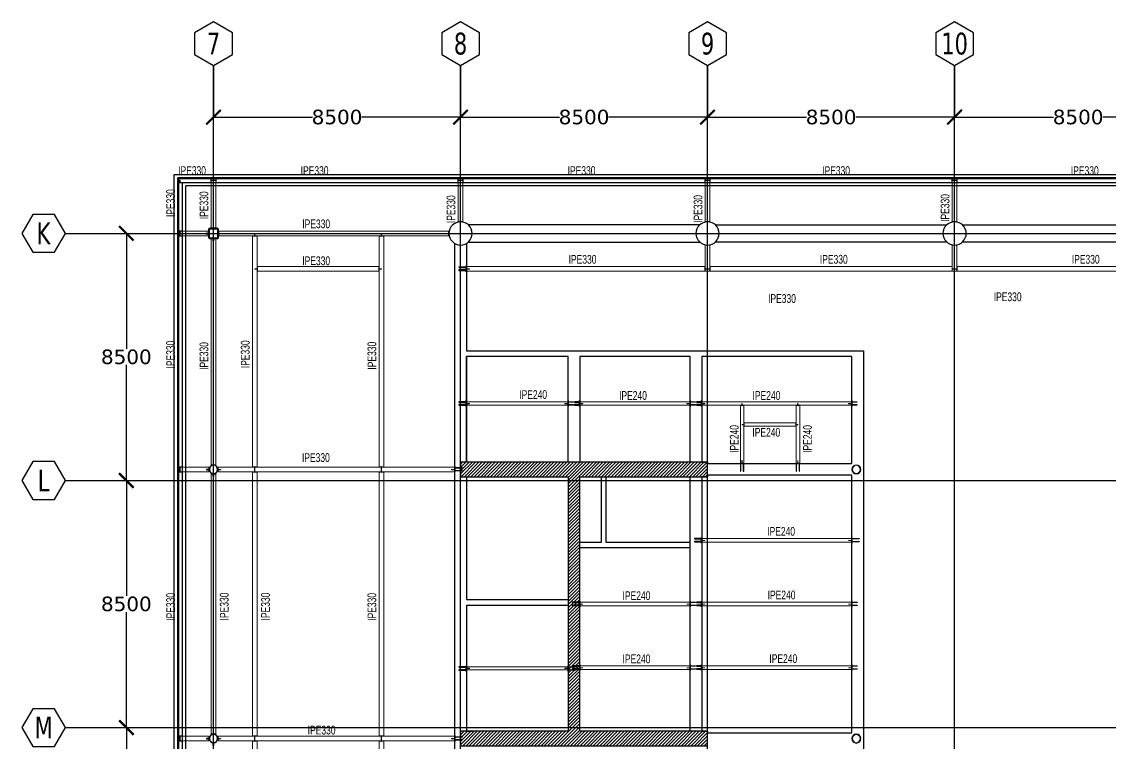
# Model space of a CAD drawing. Header units: millimetres. Extents: x -6598 to 74598, y -11659 to 33736.
# Drawn here: x -6598 to 30854, y 7961 to 32781 of the extents above; entities that cross this region are included whole.
import ezdxf
from ezdxf.enums import TextEntityAlignment as Align

# ---------------------------------------------------------------- set-up
doc = ezdxf.new("R2010")
doc.units = ezdxf.units.MM
for name, color, linetype in [('COTAS', 8, 'Continuous'), ('HCB-ACH_PANT', 253, 'Continuous'), ('HCB-EJES', 1, 'Continuous'), ('HCB-PLATINAS', 5, 'Continuous'), ('HCB-ROTULOS', 2, 'Continuous'), ('HCB_PANTALLAS', 6, 'Continuous')]:
    doc.layers.add(name, color=color, linetype=linetype)
for name, color, linetype, lineweight in [('E_B_PLACA-1', 6, 'Continuous', 25), ('E_COLUMNAS-1', 1, 'Continuous', 25), ('E_COLUMNAS-4', 1, 'Continuous', 25), ('E_TEXTO', 3, 'Continuous', 9), ('E_VIGAS-1', 5, 'Continuous', 25), ('HCB-VIGAS', 4, 'Continuous', 15), ('HCB_VIGAS', 4, 'Continuous', 25)]:
    doc.layers.add(name, color=color, linetype=linetype, lineweight=lineweight)
doc.styles.add('Arial Narrow_4', font='', dxfattribs={"width": 0.85, "height": 0.3})
doc.styles.add('ROMANT', font='romant.shx', dxfattribs={"width": 0.8})
doc.styles.add('VERDANA', font='verdana.ttf')
doc.styles.get('Arial Narrow_4').set_extended_font_data('Arial Narrow')
doc.dimstyles.new('1.125', dxfattribs={"dimscale": 0, "dimtxt": 500, "dimasz": 500, "dimexe": 4, "dimexo": 4, "dimgap": 15, "dimtad": 0, "dimdec": 0, "dimzin": 4, "dimdsep": 46, "dimtxsty": 'ROMANT', "dimblk": 'ARCHTICK', "dimcen": -10, "dimclrd": 256, "dimclrt": 3, "dimadec": 0, "dimazin": 0, "dimtfac": 1, "dimtdec": 0, "dimtix": 1, "dimtmove": 0, "dimatfit": 0, "dimldrblk": 'OBLIQUE', "dimfxl": 0.05, "dimtolj": 1, "dimtzin": 0, "dimarcsym": 0})

# ---------------------------------------------------------------- blocks, each defined once
blk = doc.blocks.new('EST_SCM_COLUMNA-METALICA-SECCION-CIRCULAR - EST_SCM_COLUMNA-TUBULAR-CIRCULAR_PTEØ_12__e_10_3mm-1270775-_98_00m_N_E_-NIVEL-25-CUBIERTA DOC')
at = {"layer": 'E_COLUMNAS-1'}
for radius, start, end in [(0.152, 0, 180), (0.152, 180, 0), (0.142, 0, 180), (0.142, 180, 0)]:
    blk.add_arc((0, 0), radius, start, end, dxfattribs=at)
blk = doc.blocks.new('EST_FLO_BORDILLO_N24 - EST_FLO_BORDILLO_N24-3382717-_98_00m_N_E_-NIVEL-25-CUBIERTA DOC')
at = {"layer": 'E_B_PLACA-1'}
for p, q in [((-75.511, 168.194), (-4.813, 168.194)), ((-75.511, 138.63), (-75.511, 168.194)), ((-4.933, 168.074), (-75.391, 168.074)), ((-75.391, 138.75), (-75.391, 168.074)), ((-4.963, 168.044), (-75.361, 168.044)), ((-75.361, 138.78), (-75.361, 168.044)), ((-75.314, 167.894), (-75.314, 167.914)), ((-75.307, 167.894), (-75.307, 167.914)), ((-75.231, 167.914), (-5.093, 167.914)), ((-75.231, 138.91), (-75.231, 167.914)), ((-5.213, 167.794), (-75.111, 167.794)), ((-75.111, 139.03), (-75.111, 167.794)), ((-74.262, 167.998), (-74.242, 167.998)), ((-74.262, 167.991), (-74.242, 167.991)), ((-74.082, 167.998), (-74.062, 167.998)), ((-74.082, 167.991), (-74.062, 167.991)), ((-65.762, 167.998), (-65.742, 167.998)), ((-65.762, 167.991), (-65.742, 167.991)), ((-57.262, 167.998), (-57.242, 167.998)), ((-57.262, 167.991), (-57.242, 167.991)), ((-57.082, 167.998), (-57.062, 167.998)), ((-57.082, 167.991), (-57.062, 167.991)), ((-48.762, 167.998), (-48.742, 167.998)), ((-48.762, 167.991), (-48.742, 167.991)), ((-48.582, 167.998), (-48.562, 167.998)), ((-48.582, 167.991), (-48.562, 167.991)), ((-75.314, 166.242), (-75.314, 166.262)), ((-75.314, 166.062), (-75.314, 166.082)), ((-75.307, 166.242), (-75.307, 166.262)), ((-75.307, 166.062), (-75.307, 166.082)), ((-75.314, 157.963), (-75.314, 158.123)), ((-75.307, 157.963), (-75.307, 158.123)), ((-75.314, 148.865), (-75.314, 148.885)), ((-75.314, 148.685), (-75.314, 148.705)), ((-75.307, 148.865), (-75.307, 148.885)), ((-75.307, 148.685), (-75.307, 148.705))]:
    blk.add_line(p, q, dxfattribs=at)
blk = doc.blocks.new('_ArchTick')
at = {"color": 0, "linetype": 'ByBlock', "const_width": 0.15}
blk.add_lwpolyline([(-0.5, -0.5), (0.5, 0.5)], dxfattribs=at)
blk = doc.blocks.new('*D280')
at = {"layer": 'COTAS', "color": 0, "lineweight": -2, "transparency": 16777216}
for p, q in [((-5094, 25500), (-2996, 25500)), ((-5094, 17000), (-2996, 17000))]:
    blk.add_line(p, q, dxfattribs=at)
at = {"layer": 'COTAS', "lineweight": -2, "transparency": 16777216}
for p, q in [((-3000, 25500), (-3000, 21526)), ((-3000, 17000), (-3000, 20974))]:
    blk.add_line(p, q, dxfattribs=at)
at = {"layer": 'Defpoints', "color": 0, "transparency": 16777216}
for p in [(-5098, 25500), (-3000, 25500), (-5098, 17000)]:
    blk.add_point(p, dxfattribs=at)
at = {"layer": 'COTAS', "lineweight": -2, "transparency": 16777216, "xscale": 500, "yscale": 500, "zscale": 500}
for p, rotation in [((-3000, 25500), 90), ((-3000, 17000), 270)]:
    blk.add_blockref('_ArchTick', p, dxfattribs=dict(at, rotation=rotation))
at = {"layer": 'COTAS', "color": 3, "transparency": 16777216, "insert": (-3000, 21250), "char_height": 500, "attachment_point": 5, "rotation": 0.01, "style": 'VERDANA'}
blk.add_mtext('\\A1;8500', dxfattribs=at)
blk = doc.blocks.new('_Oblique')
at = {"color": 0, "linetype": 'ByBlock', "lineweight": -2}
blk.add_line((-0.5, -0.5), (0.5, 0.5), dxfattribs=at)
blk = doc.blocks.new('*D281')
at = {"layer": 'COTAS', "color": 0, "lineweight": -2, "transparency": 16777216}
for p, q in [((-5094, 17000), (-2996, 17000)), ((-5094, 8500), (-2996, 8500))]:
    blk.add_line(p, q, dxfattribs=at)
at = {"layer": 'COTAS', "lineweight": -2, "transparency": 16777216}
for p, q in [((-3000, 17000), (-3000, 13026)), ((-3000, 8500), (-3000, 12474))]:
    blk.add_line(p, q, dxfattribs=at)
at = {"layer": 'Defpoints', "color": 0, "transparency": 16777216}
for p in [(-5098, 17000), (-5098, 8500), (-3000, 8500)]:
    blk.add_point(p, dxfattribs=at)
at = {"layer": 'COTAS', "lineweight": -2, "transparency": 16777216, "xscale": 500, "yscale": 500, "zscale": 500}
for p, rotation in [((-3000, 17000), 90), ((-3000, 8500), 270)]:
    blk.add_blockref('_ArchTick', p, dxfattribs=dict(at, rotation=rotation))
at = {"layer": 'COTAS', "color": 3, "transparency": 16777216, "insert": (-3000, 12750), "char_height": 500, "attachment_point": 5, "rotation": 0.01, "style": 'VERDANA'}
blk.add_mtext('\\A1;8500', dxfattribs=at)
blk = doc.blocks.new('*D282')
at = {"layer": 'COTAS', "color": 0, "lineweight": -2, "transparency": 16777216}
for p, q in [((-5094, 8500), (-2996, 8500)), ((-5094, 0), (-2996, 0))]:
    blk.add_line(p, q, dxfattribs=at)
at = {"layer": 'COTAS', "lineweight": -2, "transparency": 16777216}
for p, q in [((-3000, 8500), (-3000, 4526)), ((-3000, 0), (-3000, 3974))]:
    blk.add_line(p, q, dxfattribs=at)
at = {"layer": 'Defpoints', "color": 0, "transparency": 16777216}
for p in [(-5098, 8500), (-3000, 8500), (-5098, 0)]:
    blk.add_point(p, dxfattribs=at)
at = {"layer": 'COTAS', "lineweight": -2, "transparency": 16777216, "xscale": 500, "yscale": 500, "zscale": 500}
for p, rotation in [((-3000, 8500), 90), ((-3000, 0), 270)]:
    blk.add_blockref('_ArchTick', p, dxfattribs=dict(at, rotation=rotation))
at = {"layer": 'COTAS', "color": 3, "transparency": 16777216, "insert": (-3000, 4250), "char_height": 500, "attachment_point": 5, "rotation": 0.01, "style": 'VERDANA'}
blk.add_mtext('\\A1;8500', dxfattribs=at)
blk = doc.blocks.new('*D284')
at = {"layer": 'COTAS', "color": 0, "lineweight": -2, "transparency": 16777216}
for p, q in [((0, 31277), (0, 29496)), ((8500, 31277), (8500, 29496))]:
    blk.add_line(p, q, dxfattribs=at)
at = {"layer": 'COTAS', "lineweight": -2, "transparency": 16777216}
for p, q in [((0, 29500), (3404, 29500)), ((8500, 29500), (5096, 29500))]:
    blk.add_line(p, q, dxfattribs=at)
at = {"layer": 'Defpoints', "color": 0, "transparency": 16777216}
for p in [(0, 31281), (8500, 31281), (0, 29500)]:
    blk.add_point(p, dxfattribs=at)
at = {"layer": 'COTAS', "lineweight": -2, "transparency": 16777216, "xscale": 500, "yscale": 500, "zscale": 500, "rotation": 180}
blk.add_blockref('_ArchTick', (0, 29500), dxfattribs=at)
at = {"layer": 'COTAS', "lineweight": -2, "transparency": 16777216, "xscale": 500, "yscale": 500, "zscale": 500}
blk.add_blockref('_ArchTick', (8500, 29500), dxfattribs=at)
at = {"layer": 'COTAS', "color": 3, "transparency": 16777216, "insert": (4250, 29500), "char_height": 500, "attachment_point": 5, "style": 'VERDANA'}
blk.add_mtext('\\A1;8500', dxfattribs=at)
blk = doc.blocks.new('*D285')
at = {"layer": 'COTAS', "color": 0, "lineweight": -2, "transparency": 16777216}
for p, q in [((8500, 31277), (8500, 29496)), ((17000, 31277), (17000, 29496))]:
    blk.add_line(p, q, dxfattribs=at)
at = {"layer": 'COTAS', "lineweight": -2, "transparency": 16777216}
for p, q in [((8500, 29500), (11904, 29500)), ((17000, 29500), (13596, 29500))]:
    blk.add_line(p, q, dxfattribs=at)
at = {"layer": 'Defpoints', "color": 0, "transparency": 16777216}
for p in [(8500, 31281), (17000, 31281), (8500, 29500)]:
    blk.add_point(p, dxfattribs=at)
at = {"layer": 'COTAS', "lineweight": -2, "transparency": 16777216, "xscale": 500, "yscale": 500, "zscale": 500, "rotation": 180}
blk.add_blockref('_ArchTick', (8500, 29500), dxfattribs=at)
at = {"layer": 'COTAS', "lineweight": -2, "transparency": 16777216, "xscale": 500, "yscale": 500, "zscale": 500}
blk.add_blockref('_ArchTick', (17000, 29500), dxfattribs=at)
at = {"layer": 'COTAS', "color": 3, "transparency": 16777216, "insert": (12750, 29500), "char_height": 500, "attachment_point": 5, "style": 'VERDANA'}
blk.add_mtext('\\A1;8500', dxfattribs=at)
blk = doc.blocks.new('*D286')
at = {"layer": 'COTAS', "color": 0, "lineweight": -2, "transparency": 16777216}
for p, q in [((17000, 31277), (17000, 29496)), ((25500, 31277), (25500, 29496))]:
    blk.add_line(p, q, dxfattribs=at)
at = {"layer": 'COTAS', "lineweight": -2, "transparency": 16777216}
for p, q in [((17000, 29500), (20404, 29500)), ((25500, 29500), (22096, 29500))]:
    blk.add_line(p, q, dxfattribs=at)
at = {"layer": 'Defpoints', "color": 0, "transparency": 16777216}
for p in [(17000, 31281), (25500, 31281), (17000, 29500)]:
    blk.add_point(p, dxfattribs=at)
at = {"layer": 'COTAS', "lineweight": -2, "transparency": 16777216, "xscale": 500, "yscale": 500, "zscale": 500, "rotation": 180}
blk.add_blockref('_ArchTick', (17000, 29500), dxfattribs=at)
at = {"layer": 'COTAS', "lineweight": -2, "transparency": 16777216, "xscale": 500, "yscale": 500, "zscale": 500}
blk.add_blockref('_ArchTick', (25500, 29500), dxfattribs=at)
at = {"layer": 'COTAS', "color": 3, "transparency": 16777216, "insert": (21250, 29500), "char_height": 500, "attachment_point": 5, "style": 'VERDANA'}
blk.add_mtext('\\A1;8500', dxfattribs=at)
blk = doc.blocks.new('*D287')
at = {"layer": 'COTAS', "color": 0, "lineweight": -2, "transparency": 16777216}
for p, q in [((25500, 31277), (25500, 29496)), ((34000, 31277), (34000, 29496))]:
    blk.add_line(p, q, dxfattribs=at)
at = {"layer": 'COTAS', "lineweight": -2, "transparency": 16777216}
for p, q in [((25500, 29500), (28904, 29500)), ((34000, 29500), (30596, 29500))]:
    blk.add_line(p, q, dxfattribs=at)
at = {"layer": 'Defpoints', "color": 0, "transparency": 16777216}
for p in [(25500, 31281), (34000, 31281), (25500, 29500)]:
    blk.add_point(p, dxfattribs=at)
at = {"layer": 'COTAS', "lineweight": -2, "transparency": 16777216, "xscale": 500, "yscale": 500, "zscale": 500, "rotation": 180}
blk.add_blockref('_ArchTick', (25500, 29500), dxfattribs=at)
at = {"layer": 'COTAS', "lineweight": -2, "transparency": 16777216, "xscale": 500, "yscale": 500, "zscale": 500}
blk.add_blockref('_ArchTick', (34000, 29500), dxfattribs=at)
at = {"layer": 'COTAS', "color": 3, "transparency": 16777216, "insert": (29750, 29500), "char_height": 500, "attachment_point": 5, "style": 'VERDANA'}
blk.add_mtext('\\A1;8500', dxfattribs=at)

msp = doc.modelspace()

# ---------------------------------------------------------------- hatches: boundary and pattern name
at = {"layer": 'HCB-ACH_PANT'}
h = msp.add_hatch(dxfattribs=at)
h.set_pattern_fill('ANSI31', color=256, scale=25)
h.set_pattern_definition([(45, (-21179.4, -55448.73), (-56.1266, 56.1266), [])])
h.paths.add_polyline_path([(8500.2, 8370.2), (8500.2, 7870.2), (17000.2, 7870.2), (17000.2, 8370.2), (12600.2, 8370.2), (12600.2, 17130.2), (17000.2, 17130.2), (17000.2, 17630.2), (8500.2, 17630.2), (8500.2, 17130.2), (12200.2, 17130.2), (12200.2, 8370.2)])

# ---------------------------------------------------------------- linework, layer by layer
at = {"layer": 'E_COLUMNAS-1'}
msp.add_lwpolyline([(175, 25625, 0.0984914), (171.2, 25644.1, 0.1989124), (144.1, 25671.2, 0.0984914), (125, 25675), (-125, 25675, 0.1989124), (-160.4, 25660.4, 0.0984914), (-171.2, 25644.1, 0.0984914), (-175, 25625), (-175, 25375, 0.0984914), (-171.2, 25355.9, 0.0984914), (-160.4, 25339.6, 0.1989124), (-125, 25325), (125, 25325, 0.0984914), (144.1, 25328.8, 0.1989124), (171.2, 25355.9, 0.0984914), (175, 25375), (175, 25625)], format="xyb", dxfattribs=at)
msp.add_lwpolyline([(125, 25650), (-125, 25650, 0.1316525), (-137.5, 25646.7, 0.1316525), (-146.7, 25637.5, 0.1316525), (-150, 25625), (-150, 25375, 0.1316525), (-146.7, 25362.5, 0.1316525), (-137.5, 25353.3, 0.1316525), (-125, 25350), (125, 25350, 0.1316525), (137.5, 25353.3, 0.1316525), (146.7, 25362.5, 0.1316525), (150, 25375), (150, 25625, 0.1316525), (146.7, 25637.5, 0.1316525), (137.5, 25646.7, 0.1316525)], format="xyb", close=True, dxfattribs=at)
at = {"layer": 'E_COLUMNAS-4'}
for points in [[(8100, 25500, 1), (8900, 25500, 1)], [(16600, 25500, 1), (17400, 25500, 1)], [(25100, 25500, 1), (25900, 25500, 1)]]:
    msp.add_lwpolyline(points, format="xyb", close=True, dxfattribs=at)
at = {"layer": 'E_VIGAS-1', "color": 30, "true_color": 0xf26722}
for p, q in [((16735.4, 25800), (8764.6, 25800)), ((17264.6, 25800), (25235.4, 25800)), ((25764.6, 25800), (33735.4, 25800)), ((8300, 346.4), (8300, 25153.6)), ((8764.6, 25200), (16735.4, 25200)), ((25235.4, 25200), (17264.6, 25200)), ((33735.4, 25200), (25764.6, 25200)), ((16400.2, 8370.2), (16400.2, 17130.2)), ((16400.2, 14680.2), (12600.2, 14680.1)), ((13500.2, 14880.1), (16400.3, 14880.2))]:
    msp.add_line(p, q, dxfattribs=at)
at = {"layer": 'E_VIGAS-1'}
msp.add_line((8700, 8370.1), (8900, 8370.1), dxfattribs=at)
at = {"layer": 'E_VIGAS-1', "color": 30, "true_color": 0xf26722}
for points in [[(8700, 25153.6), (8700, 21462.8), (22361.6, 21462.8), (22361.6, 3727.9), (8700, 3727.9)], [(12200.2, 17630.2), (12200.2, 21262.8), (8700, 21262.8), (8700, 17630.1), (8700, 21262.8)], [(16400.2, 17630.2), (16400.2, 21262.8), (12600.2, 21262.8), (12600.2, 17630.2)], [(8700, 17130.2), (8700, 12900.1), (12200.2, 12900.1)], [(12600.2, 14880.1), (13350.2, 14880.1), (13350.2, 17130.2)], [(13500.2, 17130.2), (13500.2, 14880.1), (13500.2, 14880.1)], [(12200.2, 12700.1), (8700, 12700.1), (8700, 8370.1)]]:
    msp.add_lwpolyline(points, dxfattribs=at)
for points in [[(21961.6, 21262.8), (16800.2, 21262.8), (16800.2, 17630.2), (17000.2, 17630.2), (17000.2, 17580.1), (21961.6, 17580.1)], [(17000.2, 8320.1), (21961.6, 8320.1), (21961.6, 17180.1), (17000.2, 17180.1), (17000.2, 17130.2), (16800.2, 17130.2), (16800.2, 8370.2), (17000.2, 8370.2)]]:
    msp.add_lwpolyline(points, close=True, dxfattribs=at)
at = {"layer": 'HCB-EJES'}
for p, q in [((0.1, -5780.2), (0.1, 31280.5)), ((8500.1, -5780.2), (8500.1, 31280.5)), ((17000.1, -5780.2), (17000.1, 31280.5)), ((25500.1, -5780.2), (25500.1, 31280.5)), ((-5098.2, 25500), (73098.4, 25500)), ((-5098.2, 17000), (73098.4, 17000)), ((-5098.2, 8500), (73098.4, 8500))]:
    msp.add_line(p, q, dxfattribs=at)
at = {"layer": 'HCB-PLATINAS', "color": 4}
for points in [[(8694, 24180), (8694, 24380), (8700, 24380), (8700, 24180)], [(8694, 19545.9), (8694, 19745.9), (8700, 19745.9), (8700, 19545.9)], [(12206.2, 19545.9), (12206.2, 19745.9), (12200.2, 19745.9), (12200.2, 19545.9)], [(12594.2, 19545.9), (12594.2, 19745.9), (12600.2, 19745.9), (12600.2, 19545.9)], [(16406.2, 19545.9), (16406.2, 19745.9), (16400.2, 19745.9), (16400.2, 19545.9)], [(16794.2, 19545.9), (16794.2, 19745.9), (16800.2, 19745.9), (16800.2, 19545.9)], [(21964.9, 19545.9), (21964.9, 19745.9), (21958.9, 19745.9), (21958.9, 19545.9)], [(8306, 17280.1), (8306, 17480.1), (8300, 17480.1), (8300, 17280.1)], [(18290.2, 17574.1), (18090.2, 17574.1), (18090.2, 17580.1), (18290.2, 17580.1)], [(20210.2, 17574.1), (20010.2, 17574.1), (20010.2, 17580.1), (20210.2, 17580.1)], [(16794.2, 14840.7), (16794.2, 15040.7), (16800.2, 15040.7), (16800.2, 14840.7)], [(21967.6, 14840.7), (21967.6, 15040.7), (21961.6, 15040.7), (21961.6, 14840.7)], [(12594.2, 12651.3), (12594.2, 12851.3), (12600.2, 12851.3), (12600.2, 12651.3)], [(16406.2, 12651.3), (16406.2, 12851.3), (16400.2, 12851.3), (16400.2, 12651.3)], [(16794.2, 12651.3), (16794.2, 12851.3), (16800.2, 12851.3), (16800.2, 12651.3)], [(21967.6, 12651.3), (21967.6, 12851.3), (21961.6, 12851.3), (21961.6, 12651.3)], [(8694, 10428.2), (8694, 10628.2), (8700, 10628.2), (8700, 10428.2)], [(12206.2, 10428.2), (12206.2, 10628.2), (12200.2, 10628.2), (12200.2, 10428.2)], [(12594.2, 10461.9), (12594.2, 10661.9), (12600.2, 10661.9), (12600.2, 10461.9)], [(16406.2, 10461.9), (16406.2, 10661.9), (16400.2, 10661.9), (16400.2, 10461.9)], [(16794.2, 10461.9), (16794.2, 10661.9), (16800.2, 10661.9), (16800.2, 10461.9)], [(21967.6, 10461.9), (21967.6, 10661.9), (21961.6, 10661.9), (21961.6, 10461.9)], [(8306, 8022.5), (8306, 8222.5), (8300, 8222.5), (8300, 8022.5)]]:
    msp.add_lwpolyline(points, close=True, dxfattribs=at)
at = {"layer": 'HCB-PLATINAS', "color": 5}
for points in [[(8692.5, 24330.4), (8694, 24334.1), (8692.5, 24337.7), (8691.7, 24339.7), (8686, 24342.1), (8648.5, 24342.1), (8444, 24342.1), (8444, 24326.1), (8648.5, 24326.1), (8686, 24326.1), (8691.7, 24328.4)], [(8692.5, 24230.4), (8694, 24234.1), (8692.5, 24237.7), (8691.7, 24239.7), (8686, 24242.1), (8648.5, 24242.1), (8444, 24242.1), (8444, 24226.1), (8648.5, 24226.1), (8686, 24226.1), (8691.7, 24228.4)], [(8692.5, 19696.4), (8694, 19700), (8692.5, 19703.6), (8691.7, 19705.6), (8686, 19708), (8648.5, 19708), (8444, 19708), (8444, 19692), (8648.5, 19692), (8686, 19692), (8691.7, 19694.3)], [(8692.5, 19596.4), (8694, 19600), (8692.5, 19603.6), (8691.7, 19605.6), (8686, 19608), (8648.5, 19608), (8444, 19608), (8444, 19592), (8648.5, 19592), (8686, 19592), (8691.7, 19594.3)], [(12207.7, 19696.4), (12206.2, 19700), (12207.7, 19703.6), (12208.5, 19705.6), (12214.2, 19708), (12251.7, 19708), (12381.2, 19708), (12381.2, 19692), (12251.7, 19692), (12214.2, 19692), (12208.5, 19694.3)], [(12207.7, 19596.4), (12206.2, 19600), (12207.7, 19603.6), (12208.5, 19605.6), (12214.2, 19608), (12251.7, 19608), (12381.2, 19608), (12381.2, 19592), (12251.7, 19592), (12214.2, 19592), (12208.5, 19594.3)], [(12592.7, 19696.4), (12594.2, 19700), (12592.7, 19703.6), (12591.8, 19705.6), (12586.2, 19708), (12548.7, 19708), (12419.2, 19708), (12419.2, 19692), (12548.7, 19692), (12586.2, 19692), (12591.8, 19694.3)], [(12592.7, 19596.4), (12594.2, 19600), (12592.7, 19603.6), (12591.8, 19605.6), (12586.2, 19608), (12548.7, 19608), (12419.2, 19608), (12419.2, 19592), (12548.7, 19592), (12586.2, 19592), (12591.8, 19594.3)], [(16407.7, 19696.4), (16406.2, 19700), (16407.7, 19703.6), (16408.6, 19705.6), (16414.2, 19708), (16451.7, 19708), (16581.2, 19708), (16581.2, 19692), (16451.7, 19692), (16414.2, 19692), (16408.6, 19694.3)], [(16407.7, 19596.4), (16406.2, 19600), (16407.7, 19603.6), (16408.6, 19605.6), (16414.2, 19608), (16451.7, 19608), (16581.2, 19608), (16581.2, 19592), (16451.7, 19592), (16414.2, 19592), (16408.6, 19594.3)], [(16792.7, 19696.4), (16794.2, 19700), (16792.7, 19703.6), (16791.9, 19705.6), (16786.2, 19708), (16748.7, 19708), (16619.2, 19708), (16619.2, 19692), (16748.7, 19692), (16786.2, 19692), (16791.9, 19694.3)], [(16792.7, 19596.4), (16794.2, 19600), (16792.7, 19603.6), (16791.9, 19605.6), (16786.2, 19608), (16748.7, 19608), (16619.2, 19608), (16619.2, 19592), (16748.7, 19592), (16786.2, 19592), (16791.9, 19594.3)], [(21966.4, 19696.4), (21964.9, 19700), (21966.4, 19703.6), (21967.3, 19705.6), (21972.9, 19708), (22010.4, 19708), (22139.9, 19708), (22139.9, 19692), (22010.4, 19692), (21972.9, 19692), (21967.3, 19694.3)], [(21966.4, 19596.4), (21964.9, 19600), (21966.4, 19603.6), (21967.3, 19605.6), (21972.9, 19608), (22010.4, 19608), (22139.9, 19608), (22139.9, 19592), (22010.4, 19592), (21972.9, 19592), (21967.3, 19594.3)], [(8307.5, 17430.6), (8306, 17434.2), (8307.5, 17437.8), (8308.3, 17439.8), (8314, 17442.2), (8351.5, 17442.2), (8556, 17442.2), (8556, 17426.2), (8351.5, 17426.2), (8314, 17426.2), (8308.3, 17428.5)], [(8307.5, 17330.6), (8306, 17334.2), (8307.5, 17337.8), (8308.3, 17339.8), (8314, 17342.2), (8351.5, 17342.2), (8556, 17342.2), (8556, 17326.2), (8351.5, 17326.2), (8314, 17326.2), (8308.3, 17328.5)], [(18139.7, 17572.6), (18136.1, 17574.1), (18132.4, 17572.6), (18130.4, 17571.8), (18128.1, 17566.1), (18128.1, 17528.6), (18128.1, 17324.1), (18144.1, 17324.1), (18144.1, 17528.6), (18144.1, 17566.1), (18141.7, 17571.8)], [(18239.7, 17572.6), (18236.1, 17574.1), (18232.4, 17572.6), (18230.4, 17571.8), (18228.1, 17566.1), (18228.1, 17528.6), (18228.1, 17324.1), (18244.1, 17324.1), (18244.1, 17528.6), (18244.1, 17566.1), (18241.7, 17571.8)], [(20059.7, 17572.6), (20056.1, 17574.1), (20052.5, 17572.6), (20050.4, 17571.8), (20048.1, 17566.1), (20048.1, 17528.6), (20048.1, 17324.1), (20064.1, 17324.1), (20064.1, 17528.6), (20064.1, 17566.1), (20061.8, 17571.8)], [(20159.7, 17572.6), (20156.1, 17574.1), (20152.5, 17572.6), (20150.4, 17571.8), (20148.1, 17566.1), (20148.1, 17528.6), (20148.1, 17324.1), (20164.1, 17324.1), (20164.1, 17528.6), (20164.1, 17566.1), (20161.8, 17571.8)], [(16792.7, 14991.2), (16794.2, 14994.8), (16792.7, 14998.4), (16791.9, 15000.5), (16786.2, 15002.8), (16748.7, 15002.8), (16544.2, 15002.8), (16544.2, 14986.8), (16748.7, 14986.8), (16786.2, 14986.8), (16791.9, 14989.2)], [(21969.1, 14991.2), (21967.6, 14994.8), (21969.1, 14998.4), (21970, 15000.5), (21975.6, 15002.8), (22013.1, 15002.8), (22217.6, 15002.8), (22217.6, 14986.8), (22013.1, 14986.8), (21975.6, 14986.8), (21970, 14989.2)], [(16792.7, 14891.2), (16794.2, 14894.8), (16792.7, 14898.4), (16791.9, 14900.5), (16786.2, 14902.8), (16748.7, 14902.8), (16544.2, 14902.8), (16544.2, 14886.8), (16748.7, 14886.8), (16786.2, 14886.8), (16791.9, 14889.2)], [(21969.1, 14891.2), (21967.6, 14894.8), (21969.1, 14898.4), (21970, 14900.5), (21975.6, 14902.8), (22013.1, 14902.8), (22217.6, 14902.8), (22217.6, 14886.8), (22013.1, 14886.8), (21975.6, 14886.8), (21970, 14889.2)], [(12592.7, 12801.8), (12594.2, 12805.4), (12592.7, 12809), (12591.8, 12811.1), (12586.2, 12813.4), (12548.7, 12813.4), (12344.2, 12813.4), (12344.2, 12797.4), (12548.7, 12797.4), (12586.2, 12797.4), (12591.8, 12799.8)], [(16407.7, 12801.8), (16406.2, 12805.4), (16407.7, 12809), (16408.6, 12811.1), (16414.2, 12813.4), (16451.7, 12813.4), (16581.2, 12813.4), (16581.2, 12797.4), (16451.7, 12797.4), (16414.2, 12797.4), (16408.6, 12799.8)], [(16792.7, 12801.8), (16794.2, 12805.4), (16792.7, 12809), (16791.9, 12811.1), (16786.2, 12813.4), (16748.7, 12813.4), (16619.2, 12813.4), (16619.2, 12797.4), (16748.7, 12797.4), (16786.2, 12797.4), (16791.9, 12799.8)], [(21969.1, 12801.8), (21967.6, 12805.4), (21969.1, 12809), (21970, 12811.1), (21975.6, 12813.4), (22013.1, 12813.4), (22142.6, 12813.4), (22142.6, 12797.4), (22013.1, 12797.4), (21975.6, 12797.4), (21970, 12799.8)], [(12592.7, 12701.8), (12594.2, 12705.4), (12592.7, 12709), (12591.8, 12711.1), (12586.2, 12713.4), (12548.7, 12713.4), (12344.2, 12713.4), (12344.2, 12697.4), (12548.7, 12697.4), (12586.2, 12697.4), (12591.8, 12699.8)], [(16407.7, 12701.8), (16406.2, 12705.4), (16407.7, 12709), (16408.6, 12711.1), (16414.2, 12713.4), (16451.7, 12713.4), (16581.2, 12713.4), (16581.2, 12697.4), (16451.7, 12697.4), (16414.2, 12697.4), (16408.6, 12699.8)], [(16792.7, 12701.8), (16794.2, 12705.4), (16792.7, 12709), (16791.9, 12711.1), (16786.2, 12713.4), (16748.7, 12713.4), (16619.2, 12713.4), (16619.2, 12697.4), (16748.7, 12697.4), (16786.2, 12697.4), (16791.9, 12699.8)], [(21969.1, 12701.8), (21967.6, 12705.4), (21969.1, 12709), (21970, 12711.1), (21975.6, 12713.4), (22013.1, 12713.4), (22142.6, 12713.4), (22142.6, 12697.4), (22013.1, 12697.4), (21975.6, 12697.4), (21970, 12699.8)], [(8692.5, 10578.7), (8694, 10582.3), (8692.5, 10586), (8691.7, 10588), (8686, 10590.3), (8648.5, 10590.3), (8444, 10590.3), (8444, 10574.3), (8648.5, 10574.3), (8686, 10574.3), (8691.7, 10576.7)], [(8692.5, 10478.7), (8694, 10482.3), (8692.5, 10486), (8691.7, 10488), (8686, 10490.3), (8648.5, 10490.3), (8444, 10490.3), (8444, 10474.3), (8648.5, 10474.3), (8686, 10474.3), (8691.7, 10476.7)], [(12207.7, 10578.7), (12206.2, 10582.3), (12207.7, 10586), (12208.5, 10588), (12214.2, 10590.3), (12251.7, 10590.3), (12456.2, 10590.3), (12456.2, 10574.3), (12251.7, 10574.3), (12214.2, 10574.3), (12208.5, 10576.7)], [(12207.7, 10478.7), (12206.2, 10482.3), (12207.7, 10486), (12208.5, 10488), (12214.2, 10490.3), (12251.7, 10490.3), (12456.2, 10490.3), (12456.2, 10474.3), (12251.7, 10474.3), (12214.2, 10474.3), (12208.5, 10476.7)], [(12592.7, 10612.4), (12594.2, 10616), (12592.7, 10619.6), (12591.8, 10621.7), (12586.2, 10624), (12548.7, 10624), (12344.2, 10624), (12344.2, 10608), (12548.7, 10608), (12586.2, 10608), (12591.8, 10610.4)], [(12592.7, 10512.4), (12594.2, 10516), (12592.7, 10519.6), (12591.8, 10521.7), (12586.2, 10524), (12548.7, 10524), (12344.2, 10524), (12344.2, 10508), (12548.7, 10508), (12586.2, 10508), (12591.8, 10510.4)], [(16407.7, 10612.4), (16406.2, 10616), (16407.7, 10619.6), (16408.6, 10621.7), (16414.2, 10624), (16451.7, 10624), (16581.2, 10624), (16581.2, 10608), (16451.7, 10608), (16414.2, 10608), (16408.6, 10610.4)], [(16407.7, 10512.4), (16406.2, 10516), (16407.7, 10519.6), (16408.6, 10521.7), (16414.2, 10524), (16451.7, 10524), (16581.2, 10524), (16581.2, 10508), (16451.7, 10508), (16414.2, 10508), (16408.6, 10510.4)], [(16792.7, 10612.4), (16794.2, 10616), (16792.7, 10619.6), (16791.9, 10621.7), (16786.2, 10624), (16748.7, 10624), (16619.2, 10624), (16619.2, 10608), (16748.7, 10608), (16786.2, 10608), (16791.9, 10610.4)], [(16792.7, 10512.4), (16794.2, 10516), (16792.7, 10519.6), (16791.9, 10521.7), (16786.2, 10524), (16748.7, 10524), (16619.2, 10524), (16619.2, 10508), (16748.7, 10508), (16786.2, 10508), (16791.9, 10510.4)], [(21969.1, 10612.4), (21967.6, 10616), (21969.1, 10619.6), (21970, 10621.7), (21975.6, 10624), (22013.1, 10624), (22142.6, 10624), (22142.6, 10608), (22013.1, 10608), (21975.6, 10608), (21970, 10610.4)], [(21969.1, 10512.4), (21967.6, 10516), (21969.1, 10519.6), (21970, 10521.7), (21975.6, 10524), (22013.1, 10524), (22142.6, 10524), (22142.6, 10508), (22013.1, 10508), (21975.6, 10508), (21970, 10510.4)], [(8307.5, 8172.9), (8306, 8176.6), (8307.5, 8180.2), (8308.3, 8182.2), (8314, 8184.6), (8351.5, 8184.6), (8556, 8184.6), (8556, 8168.6), (8351.5, 8168.6), (8314, 8168.6), (8308.3, 8170.9)], [(8307.5, 8072.9), (8306, 8076.6), (8307.5, 8080.2), (8308.3, 8082.2), (8314, 8084.6), (8351.5, 8084.6), (8556, 8084.6), (8556, 8068.6), (8351.5, 8068.6), (8314, 8068.6), (8308.3, 8070.9)]]:
    msp.add_lwpolyline(points, close=True, dxfattribs=at)
at = {"layer": 'HCB-ROTULOS'}
for points in [[(-649.4, 31655.5), (0.1, 31280.5), (649.6, 31655.5), (649.6, 32405.5), (0.1, 32780.5), (-649.4, 32405.5)], [(7850.6, 31655.5), (8500.1, 31280.5), (9149.6, 31655.5), (9149.6, 32405.5), (8500.1, 32780.5), (7850.6, 32405.5)], [(16350.6, 31655.5), (17000.1, 31280.5), (17649.6, 31655.5), (17649.6, 32405.5), (17000.1, 32780.5), (16350.6, 32405.5)], [(24850.6, 31655.5), (25500.1, 31280.5), (26149.6, 31655.5), (26149.6, 32405.5), (25500.1, 32780.5), (24850.6, 32405.5)], [(-6223.2, 24850.5), (-5473.2, 24850.5), (-5098.2, 25500), (-5473.2, 26149.5), (-6223.2, 26149.5), (-6598.2, 25500)], [(-6223.2, 16350.5), (-5473.2, 16350.5), (-5098.2, 17000), (-5473.2, 17649.5), (-6223.2, 17649.5), (-6598.2, 17000)], [(-6223.2, 7850.5), (-5473.2, 7850.5), (-5098.2, 8500), (-5473.2, 9149.5), (-6223.2, 9149.5), (-6598.2, 8500)]]:
    msp.add_lwpolyline(points, close=True, dxfattribs=at)
at = {"layer": 'HCB-VIGAS'}
for points in [[(-1228.4, 27412), (-1228.4, 27252), (-90, 27252), (-90, 27412), (-1228.4, 27412)], [(-1228.4, 25420), (-1228.4, 25580), (-184.8, 25580), (-184.8, 25420), (-1228.4, 25420)], [(-1228.7, 17300.1), (-1228.7, 17460.1), (-162.4, 17460.1), (-162.4, 17300.1), (-1228.7, 17300.1)], [(-1228.7, 8042.5), (-1228.7, 8202.5), (-162.4, 8202.5), (-162.4, 8042.5), (-1228.7, 8042.5)]]:
    msp.add_lwpolyline(points, dxfattribs=at)
for points in [[(-80, 25685), (80, 25685), (80, 27411.9), (-80, 27411.9)], [(90, 27252), (90, 27411.9), (8410, 27411.9), (8410, 27252)], [(8420, 27412), (8580, 27412), (8580, 25910), (8420, 25910)], [(8590, 27252), (8590, 27411.9), (16910, 27411.9), (16910, 27252)], [(16920, 27412), (17080, 27412), (17080, 25910), (16920, 25910)], [(17089.9, 27252), (17089.9, 27411.9), (25409.9, 27411.9), (25409.9, 27252)], [(25419.9, 27412), (25579.9, 27412), (25579.9, 25910.1), (25419.9, 25910.1)], [(25589.9, 27252), (25589.9, 27411.9), (33909.9, 27411.9), (33909.9, 27252)], [(-1228.4, 25590), (-1068.4, 25590), (-1068.4, 27242), (-1228.4, 27242)], [(-1151.5, 27328.2), (-1161.5, 27328.2), (-1161.5, 27252), (-1151.5, 27252)], [(-1151.5, 27242), (-1145.3, 27242), (-1145.3, 27317.7), (-1151.5, 27317.7)], [(-90, 27335), (-90, 27328.8), (-13.8, 27328.8), (-13.8, 27335)], [(-3.8, 27318.8), (-3.8, 27328.8), (-80, 27328.8), (-80, 27318.8)], [(3.8, 27318.8), (3.8, 27328.8), (80, 27328.8), (80, 27318.8)], [(90, 27335), (90, 27328.8), (13.8, 27328.8), (13.8, 27335)], [(8410, 27335), (8410, 27328.8), (8486.2, 27328.8), (8486.2, 27335)], [(8496.2, 27318.8), (8496.2, 27328.8), (8420, 27328.8), (8420, 27318.8)], [(8503.7, 27318.8), (8503.7, 27328.8), (8580, 27328.8), (8580, 27318.8)], [(8590, 27335), (8590, 27328.8), (8513.7, 27328.8), (8513.7, 27335)], [(16909.9, 27335), (16909.9, 27328.8), (16986.2, 27328.8), (16986.2, 27335)], [(16996.1, 27318.8), (16996.1, 27328.8), (16919.9, 27328.8), (16919.9, 27318.8)], [(17003.6, 27318.8), (17003.6, 27328.8), (17079.9, 27328.8), (17079.9, 27318.8)], [(17089.9, 27335), (17089.9, 27328.8), (17013.7, 27328.8), (17013.7, 27335)], [(25409.9, 27335), (25409.9, 27328.8), (25486.2, 27328.8), (25486.2, 27335)], [(25496.1, 27318.8), (25496.1, 27328.8), (25419.9, 27328.8), (25419.9, 27318.8)], [(25503.6, 27318.8), (25503.6, 27328.8), (25579.9, 27328.8), (25579.9, 27318.8)], [(25589.9, 27335), (25589.9, 27328.8), (25513.7, 27328.8), (25513.7, 27335)], [(-1151.5, 25503.7), (-1161.5, 25503.7), (-1161.5, 25580), (-1151.5, 25580)], [(-1151.5, 25496.2), (-1161.5, 25496.2), (-1161.5, 25420), (-1151.5, 25420)], [(-1151.5, 25590), (-1145.3, 25590), (-1145.3, 25514.3), (-1151.5, 25514.3)], [(-1151.5, 25410), (-1145.3, 25410), (-1145.3, 25485.7), (-1151.5, 25485.7)], [(185, 25420), (8090, 25420), (8090, 25580), (185, 25580)], [(1416.9, 25496.2), (1406.9, 25496.2), (1406.9, 25420), (1416.9, 25420)], [(1416.9, 25410), (1423.1, 25410), (1423.1, 25485.7), (1416.9, 25485.7)], [(5774.9, 25496.2), (5764.9, 25496.2), (5764.9, 25420), (5774.9, 25420)], [(5774.9, 25410), (5781.1, 25410), (5781.1, 25485.7), (5774.9, 25485.7)], [(-1068.4, 17470.1), (-1228.4, 17470.1), (-1228.4, 25410), (-1068.4, 25410)], [(79.9, 17542.6), (-80.1, 17542.6), (-80, 25315), (80, 25315)], [(1500, 17470.1), (1340, 17470.1), (1340, 25410), (1500, 25410)], [(5858, 17470.1), (5698, 17470.1), (5698, 25410), (5858, 25410)], [(16920, 25090), (17080, 25090), (17080.2, 24200), (16920.2, 24200)], [(25419.9, 25090), (25579.9, 25090), (25580, 24200), (25420, 24200)], [(1509.9, 24199.8), (1509.9, 24359.8), (5688, 24359.8), (5688, 24199.8)], [(8710, 24359.9), (8710, 24200), (16910, 24200), (16910, 24359.9)], [(17090, 24359.9), (17090, 24200), (25410, 24200), (25410, 24359.9)], [(25590, 24359.9), (25590, 24200), (33910, 24200), (33910, 24359.9)], [(1423.7, 24266.7), (1423.7, 24276.7), (1499.9, 24276.7), (1499.9, 24266.7)], [(1509.9, 24282.9), (1509.9, 24276.7), (1433.7, 24276.7), (1433.7, 24282.9)], [(5688, 24282.9), (5688, 24276.7), (5764.2, 24276.7), (5764.2, 24282.9)], [(5774.2, 24266.7), (5774.2, 24276.7), (5698, 24276.7), (5698, 24266.7)], [(8700, 24276.2), (8700, 24270.2), (8810, 24270.2), (8810, 24276.2)], [(16909.9, 24283.1), (16909.9, 24276.9), (16986.2, 24276.9), (16986.2, 24283.1)], [(16996.1, 24266.9), (16996.1, 24276.9), (16919.9, 24276.9), (16919.9, 24266.9)], [(17003.6, 24266.9), (17003.6, 24276.9), (17080, 24276.9), (17080, 24266.9)], [(17090, 24283.1), (17090, 24276.9), (17013.7, 24276.9), (17013.7, 24283.1)], [(25409.9, 24283.1), (25409.9, 24276.9), (25486.2, 24276.9), (25486.2, 24283.1)], [(25496.1, 24266.9), (25496.1, 24276.9), (25419.9, 24276.9), (25419.9, 24266.9)], [(25503.6, 24266.9), (25503.6, 24276.9), (25580, 24276.9), (25580, 24266.9)], [(25590, 24283.1), (25590, 24276.9), (25513.7, 24276.9), (25513.7, 24283.1)], [(8700, 19642.8), (8700, 19636.8), (8810, 19636.8), (8810, 19642.8)], [(12190.2, 19585.9), (8710, 19585.9), (8710, 19705.9), (12190.2, 19705.9)], [(12200.2, 19642.8), (12200.2, 19636.8), (12090.2, 19636.8), (12090.2, 19642.8)], [(12600.2, 19642.8), (12600.2, 19636.8), (12710.2, 19636.8), (12710.2, 19642.8)], [(16390.2, 19585.9), (12610.2, 19585.9), (12610.2, 19705.9), (16390.2, 19705.9)], [(16400.2, 19642.8), (16400.2, 19636.8), (16290.2, 19636.8), (16290.2, 19642.8)], [(16800.2, 19642.8), (16800.2, 19636.8), (16910.2, 19636.8), (16910.2, 19642.8)], [(21951.6, 19585.9), (16810.2, 19585.9), (16810.2, 19705.9), (21951.6, 19705.9)], [(18130.2, 19575.9), (18250.2, 19575.9), (18250.2, 17590.1), (18130.2, 17590.1)], [(18187.1, 19642.8), (18177.1, 19642.8), (18177.1, 19585.9), (18187.1, 19585.9)], [(18187.1, 19575.9), (18193.3, 19575.9), (18193.3, 19632.2), (18187.1, 19632.2)], [(20050.3, 19575.9), (20170.3, 19575.9), (20170.2, 17590.1), (20050.2, 17590.1)], [(20107.2, 19642.8), (20097.2, 19642.8), (20097.2, 19585.9), (20107.2, 19585.9)], [(20107.2, 19575.9), (20113.4, 19575.9), (20113.4, 19632.2), (20107.2, 19632.2)], [(21958.9, 19642.8), (21958.9, 19636.8), (21848.9, 19636.8), (21848.9, 19642.8)], [(18193.4, 18912.7), (18193.4, 18922.7), (18250.1, 18922.7), (18250.1, 18912.7)], [(18260.2, 18928.9), (18260.2, 18922.7), (18203.4, 18922.7), (18203.4, 18928.9)], [(20040.2, 18985.8), (20040.2, 18865.8), (18260.2, 18865.8), (18260.2, 18985.8)], [(20040.2, 18928.9), (20040.2, 18922.7), (20096.9, 18922.7), (20096.9, 18928.9)], [(20106.9, 18912.7), (20106.9, 18922.7), (20050.2, 18922.7), (20050.2, 18912.7)], [(18180.9, 17580.1), (18186.9, 17580.1), (18186.9, 17690.1), (18180.9, 17690.1)], [(20100.9, 17580.1), (20106.9, 17580.1), (20106.9, 17690.1), (20100.9, 17690.1)], [(-1068.4, 8212.5), (-1228.4, 8212.5), (-1228.4, 17290.1), (-1068.4, 17290.1)], [(-1151.5, 17383.9), (-1161.5, 17383.9), (-1161.5, 17460.1), (-1151.5, 17460.1)], [(-1151.5, 17376.4), (-1161.5, 17376.4), (-1161.5, 17300.1), (-1151.5, 17300.1)], [(-1151.5, 17470.1), (-1145.3, 17470.1), (-1145.3, 17394.4), (-1151.5, 17394.4)], [(-1151.5, 17290.1), (-1145.3, 17290.1), (-1145.3, 17365.8), (-1151.5, 17365.8)], [(162.4, 17300.1), (162.4, 17460.1), (8290, 17460.1), (8290, 17300.1)], [(1500, 8212.5), (1340, 8212.5), (1340.1, 17290.1), (1500.1, 17290.1)], [(1417, 17383.9), (1407, 17383.9), (1407, 17460.1), (1417, 17460.1)], [(1417, 17376.4), (1407, 17376.4), (1407, 17300.1), (1417, 17300.1)], [(1417, 17470.1), (1423.2, 17470.1), (1423.2, 17394.4), (1417, 17394.4)], [(1417, 17290.1), (1423.2, 17290.1), (1423.2, 17365.8), (1417, 17365.8)], [(5858, 8212.5), (5698, 8212.5), (5698.1, 17290.1), (5858.1, 17290.1)], [(5775, 17383.9), (5765, 17383.9), (5765, 17460.1), (5775, 17460.1)], [(5775, 17376.4), (5765, 17376.4), (5765, 17300.1), (5775, 17300.1)], [(5775, 17470.1), (5781.2, 17470.1), (5781.2, 17394.4), (5775, 17394.4)], [(5775, 17290.1), (5781.2, 17290.1), (5781.2, 17365.8), (5775, 17365.8)], [(8300, 17376.3), (8300, 17370.3), (8190, 17370.3), (8190, 17376.3)], [(79.8, 8285), (-80.2, 8285), (-80, 17217.8), (80, 17217.8)], [(21951.6, 14880.7), (16810.2, 14880.7), (16810.2, 15000.7), (21951.6, 15000.7)], [(16800.2, 14937.6), (16800.2, 14931.6), (16910.2, 14931.6), (16910.2, 14937.6)], [(21961.6, 14937.6), (21961.6, 14931.6), (21851.6, 14931.6), (21851.6, 14937.6)], [(12600.2, 12748.2), (12600.2, 12742.2), (12710.2, 12742.2), (12710.2, 12748.2)], [(16390.2, 12691.3), (12610.2, 12691.3), (12610.2, 12811.3), (16390.2, 12811.3)], [(16400.2, 12748.2), (16400.2, 12742.2), (16290.2, 12742.2), (16290.2, 12748.2)], [(16800.2, 12748.2), (16800.2, 12742.2), (16910.2, 12742.2), (16910.2, 12748.2)], [(21951.6, 12691.3), (16810.2, 12691.3), (16810.2, 12811.3), (21951.6, 12811.3)], [(21961.6, 12748.2), (21961.6, 12742.2), (21851.6, 12742.2), (21851.6, 12748.2)], [(8700, 10537.3), (8700, 10531.3), (8710, 10531.3), (8810, 10531.3), (8810, 10537.3), (8710, 10537.3)], [(12190.2, 10484.3), (8710, 10484.3), (8710, 10584.3), (12190.2, 10584.3)], [(12200.2, 10537.3), (12200.2, 10531.3), (12190.2, 10531.3), (12090.2, 10531.3), (12090.2, 10537.3), (12190.2, 10537.3)], [(12600.2, 10558.8), (12600.2, 10552.8), (12710.2, 10552.8), (12710.2, 10558.8)], [(16390.2, 10501.9), (12610.2, 10501.9), (12610.2, 10621.9), (16390.2, 10621.9)], [(16400.2, 10558.8), (16400.2, 10552.8), (16290.2, 10552.8), (16290.2, 10558.8)], [(16800.2, 10558.8), (16800.2, 10552.8), (16910.2, 10552.8), (16910.2, 10558.8)], [(21951.6, 10501.9), (16810.2, 10501.9), (16810.2, 10621.9), (21951.6, 10621.9)], [(21961.6, 10558.8), (21961.6, 10552.8), (21851.6, 10552.8), (21851.6, 10558.8)], [(-1068.4, 90), (-1228.4, 90), (-1228.4, 8032.5), (-1068.4, 8032.5)], [(-1151.5, 8126.3), (-1161.5, 8126.3), (-1161.5, 8202.5), (-1151.5, 8202.5)], [(-1151.5, 8118.8), (-1161.5, 8118.8), (-1161.5, 8042.5), (-1151.5, 8042.5)], [(-1151.5, 8212.5), (-1145.3, 8212.5), (-1145.3, 8136.8), (-1151.5, 8136.8)], [(-1151.5, 8032.5), (-1145.3, 8032.5), (-1145.3, 8108.2), (-1151.5, 8108.2)], [(162.4, 8042.5), (162.4, 8202.5), (8290, 8202.5), (8290, 8042.5)], [(1500, 90), (1340, 90), (1340.1, 8032.5), (1500.1, 8032.5)], [(1416.9, 8126.3), (1406.9, 8126.3), (1406.9, 8202.5), (1416.9, 8202.5)], [(1417, 8118.8), (1407, 8118.8), (1407, 8042.5), (1417, 8042.5)], [(1416.9, 8212.5), (1423.1, 8212.5), (1423.1, 8136.8), (1416.9, 8136.8)], [(1417, 8032.5), (1423.2, 8032.5), (1423.2, 8108.2), (1417, 8108.2)], [(5858, 90), (5698, 90), (5698.1, 8032.5), (5858.1, 8032.5)], [(5774.9, 8126.3), (5764.9, 8126.3), (5764.9, 8202.5), (5774.9, 8202.5)], [(5775, 8118.8), (5765, 8118.8), (5765, 8042.5), (5775, 8042.5)], [(5774.9, 8212.5), (5781.1, 8212.5), (5781.1, 8136.8), (5774.9, 8136.8)], [(5775, 8032.5), (5781.2, 8032.5), (5781.2, 8108.2), (5775, 8108.2)], [(8300, 8118.7), (8300, 8112.7), (8190, 8112.7), (8190, 8118.7)]]:
    msp.add_lwpolyline(points, close=True, dxfattribs=at)
at = {"layer": 'HCB_PANTALLAS'}
msp.add_lwpolyline([(8500.2, 8370.2), (8500.2, 7870.2), (17000.2, 7870.2), (17000.2, 8370.2), (12600.2, 8370.2), (12600.2, 17130.2), (17000.2, 17130.2), (17000.2, 17630.2), (8500.2, 17630.2), (8500.2, 17130.2), (12200.2, 17130.2), (12200.2, 8370.2)], close=True, dxfattribs=at)
at = {"layer": 'HCB_VIGAS'}
for points in [[(-260.7, 25486.2), (-175, 25486.2), (-175, 25496.2), (-260.7, 25496.2), (-260.7, 25486.2)], [(-3.9, 25675), (-3.9, 25760.7), (-13.9, 25760.7), (-13.9, 25675), (-3.9, 25675)], [(260.7, 25486.2), (175, 25486.2), (175, 25496.2), (260.7, 25496.2), (260.7, 25486.2)], [(-3.8, 25325), (-3.8, 25239.3), (-13.8, 25239.3), (-13.8, 25325), (-3.8, 25325)], [(-3.8, 17532.5), (-3.8, 17618.2), (-13.8, 17618.2), (-13.8, 17532.5), (-3.8, 17532.5)], [(-237.9, 17366.3), (-152.2, 17366.3), (-152.2, 17376.3), (-237.9, 17376.3), (-237.9, 17366.3)], [(238.1, 17366.3), (152.4, 17366.3), (152.4, 17376.3), (238.1, 17376.3), (238.1, 17366.3)], [(-3.9, 17227.8), (-3.9, 17142.1), (-13.9, 17142.1), (-13.9, 17227.8), (-3.9, 17227.8)], [(-3.8, 8274.9), (-3.8, 8360.6), (-13.8, 8360.6), (-13.8, 8274.9), (-3.8, 8274.9)], [(-237.9, 8108.7), (-152.2, 8108.7), (-152.2, 8118.7), (-237.9, 8118.7), (-237.9, 8108.7)], [(-3.9, 7970.2), (-3.9, 7884.5), (-13.9, 7884.5), (-13.9, 7970.2), (-3.9, 7970.2)], [(238.1, 8108.7), (152.4, 8108.7), (152.4, 8118.7), (238.1, 8118.7), (238.1, 8108.7)]]:
    msp.add_lwpolyline(points, dxfattribs=at)

# ---------------------------------------------------------------- block references
at = {"layer": 'E_B_PLACA-1', "xscale": 1000, "yscale": 1000, "zscale": 1000}
msp.add_blockref('EST_FLO_BORDILLO_N24 - EST_FLO_BORDILLO_N24-3382717-_98_00m_N_E_-NIVEL-25-CUBIERTA DOC', (74162.1, -140662.4), dxfattribs=at)
at = {"layer": 'E_COLUMNAS-1', "xscale": 1000, "yscale": 1000, "zscale": 1000}
for p in [(0, 17380.1), (22119, 17380.1), (0, 8122.5), (22119, 8120.1)]:
    msp.add_blockref('EST_SCM_COLUMNA-METALICA-SECCION-CIRCULAR - EST_SCM_COLUMNA-TUBULAR-CIRCULAR_PTEØ_12__e_10_3mm-1270775-_98_00m_N_E_-NIVEL-25-CUBIERTA DOC', p, dxfattribs=at)

# ---------------------------------------------------------------- texts
at = {"layer": 'E_TEXTO', "char_height": 300, "width": 1206.139, "attachment_point": 1, "style": 'Arial Narrow_4'}
for s, insert, rotation in [('IPE330', (-1218.3, 27811.2), 0.00003), ('IPE330', (2998.6, 27811.2), 0.00003), ('IPE330', (12184.4, 27811.2), 0.00003), ('IPE330', (-1627.7, 26062), 90), ('IPE330', (-479.3, 25987.4), 90), ('IPE330', (8020.7, 25850.4), 90), ('IPE330', (16520.7, 25861.6), 90), ('IPE330', (25020.7, 25895), 90), ('IPE330', (-1627.7, 20850.6), 90), ('IPE330', (-479.3, 20802.4), 90), ('IPE330', (940.7, 20861.7), 90), ('IPE330', (5298.7, 20813.7), 90), ('IPE240', (17768.7, 17948.3), 90), ('IPE240', (20286.9, 17948.3), 90), ('IPE330', (-1627.7, 12173.6), 90), ('IPE330', (217.9, 12184.3), 90), ('IPE330', (1637.9, 12184.3), 90), ('IPE330', (5298.7, 12172.9), 90)]:
    msp.add_mtext(s, dxfattribs=dict(at, insert=insert, rotation=rotation))
for s, insert in [('IPE330', (20941.6, 27809.9)), ('IPE330', (29499.9, 27809.9)), ('IPE330', (3054.1, 25979.3)), ('IPE330', (12218.2, 24757.7)), ('IPE330', (20862.7, 24759.1)), ('IPE330', (29531.6, 24759.1)), ('IPE330', (3053.9, 24709.2)), ('IPE330', (19081.6, 23410.1)), ('IPE330', (26846.5, 23469.1)), ('IPE240', (10518.1, 20105.2)), ('IPE240', (13953.6, 20073.3)), ('IPE240', (18545.8, 20073.3)), ('IPE240', (18540, 18807.7)), ('IPE330', (3042.1, 17938.2)), ('IPE240', (19051.3, 15400)), ('IPE240', (14073.4, 13187.6)), ('IPE240', (19066.2, 13210.6)), ('IPE240', (14073.4, 11013.3)), ('IPE240', (19125.9, 11021.2)), ('IPE330', (3240, 8561.8))]:
    msp.add_mtext(s, dxfattribs=dict(at, insert=insert))
at = {"layer": 'HCB-ROTULOS', "color": 4, "style": 'VERDANA', "width": 0.7}
for s, p in [('7', (0.1, 32030.5)), ('8', (8500.1, 32030.5)), ('9', (17000.1, 32030.5)), ('10', (25500.1, 32030.5)), ('K', (-5848.2, 25500)), ('L', (-5848.2, 17000)), ('M', (-5848.2, 8500))]:
    msp.add_text(s, height=750, dxfattribs=at).set_placement(p, align=Align.MIDDLE_CENTER)

# ---------------------------------------------------------------- dimensions: what is measured, and where the dimension line sits
at = {"layer": 'COTAS'}
for base, p1, p2, picture, middle in [((0.1, 29500.4), (8500.1, 31280.5), (0.1, 31280.5), '*D284', (4250.1, 29500.4)), ((8500.1, 29500.4), (17000.1, 31280.5), (8500.1, 31280.5), '*D285', (12750.1, 29500.4)), ((17000.1, 29500.4), (25500.1, 31280.5), (17000.1, 31280.5), '*D286', (21250.1, 29500.4)), ((25500.1, 29500.4), (34000.1, 31280.5), (25500.1, 31280.5), '*D287', (29750.1, 29500.4))]:
    dim = msp.add_linear_dim(base=base, p1=p1, p2=p2, dimstyle='1.125', override={"dimscale": 1, "dimtxsty": 'VERDANA'}, dxfattribs=at)
    dim.commit()
    dim.dimension.update_dxf_attribs({"geometry": picture, "text_midpoint": middle})
for base, p1, p2, angle, picture, middle in [((-2999.9, 25500), (-5098.2, 17000), (-5098.2, 25500), 270, '*D280', (-2999.9, 21250)), ((-2999.9, 8500), (-5098.2, 17000), (-5098.2, 8500), 90, '*D281', (-2999.9, 12750)), ((-2999.9, 8500), (-5098.2, 0), (-5098.2, 8500), 270, '*D282', (-2999.9, 4250))]:
    dim = msp.add_linear_dim(base=base, p1=p1, p2=p2, angle=angle, dimstyle='1.125', override={"dimscale": 1, "dimtxsty": 'VERDANA'}, dxfattribs=at)
    dim.commit()
    dim.dimension.update_dxf_attribs({"geometry": picture, "text_midpoint": middle, "text_rotation": 0.01})

doc.saveas('drawing.dxf')
